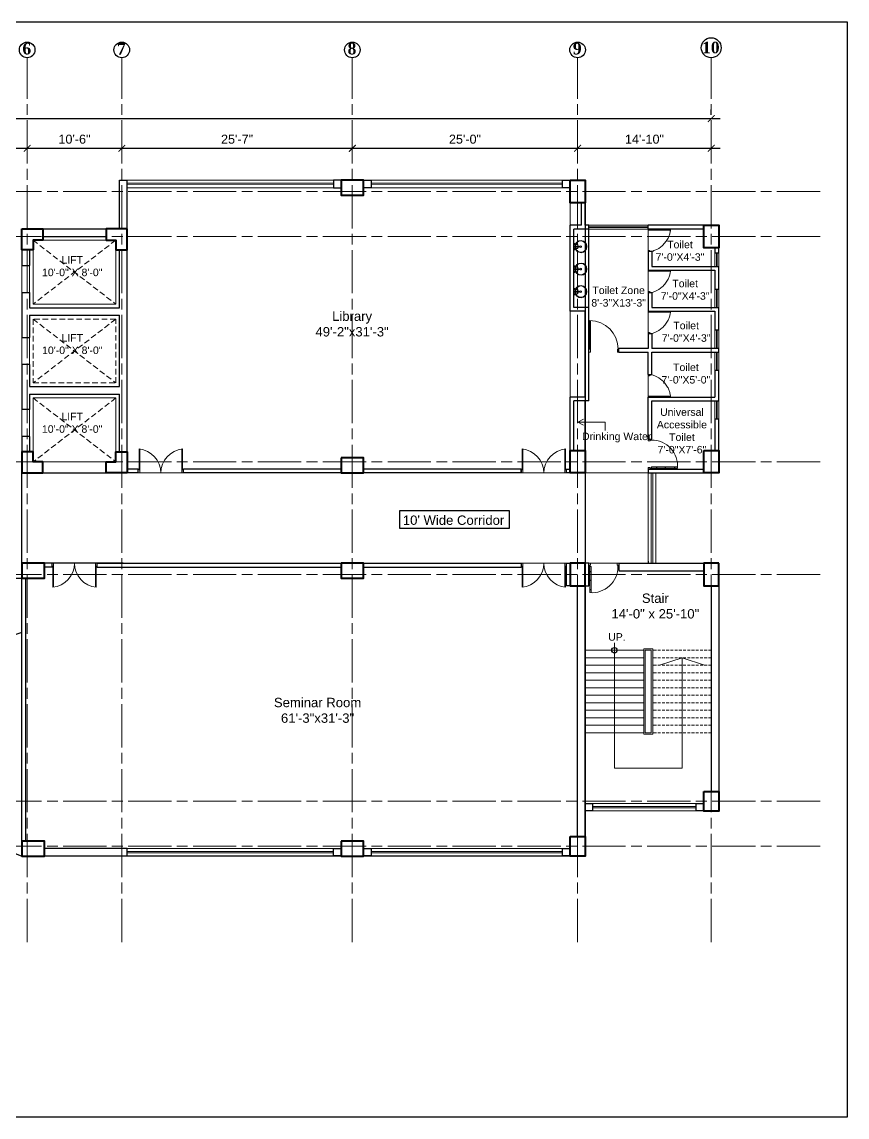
# Model space of a CAD drawing. Header units: inches. Extents: x -12 to 20935469, y -1604 to 24729220.
# Drawn here: x 20932939 to 20934038, y 24714434 to 24715893 of the extents above; entities that cross this region are included whole.
import ezdxf
from ezdxf import colors
from ezdxf.entities.mleader import LeaderData, LeaderLine
from ezdxf.math import Vec2, Vec3

# ---------------------------------------------------------------- set-up
doc = ezdxf.new("R2010")
doc.units = ezdxf.units.IN
doc.header["$LTSCALE"] = 0.03
doc.header["$MEASUREMENT"] = 0
doc.header["$PDMODE"] = 32
doc.header["$PDSIZE"] = 15
doc.linetypes.add('ACAD_ISO08W100', pattern=[36, 24, -3, 6, -3])
doc.linetypes.add('DASHED2', pattern=[0.375, 0.25, -0.125])
for name, color, linetype, lineweight in [('column', 1, 'Continuous', 40), ('Dim Line', 252, 'Continuous', 13), ('Door', 7, 'Continuous', 18), ('Dot', 253, 'Continuous', 0), ('Gas', 21, 'Continuous', 5), ('Glass Line', 252, 'Continuous', 9), ('Grid Line', 252, 'Continuous', 18), ('Hatch', 253, 'Continuous', 15), ('Main Wall', 7, 'Continuous', 30), ('RAIL', 23, 'Continuous', 13), ('STAIR', 46, 'Continuous', 15), ('TOILET FIXTURE', 142, 'Continuous', 5), ('wind.', 150, 'Continuous', 20)]:
    doc.layers.add(name, color=color, linetype=linetype, lineweight=lineweight)
doc.layers.add('FUR', color=251, linetype='Continuous')
doc.layers.add('TEXT', color=7, linetype='Continuous')
doc.styles.add('2', font='swisscl.ttf')
doc.styles.add('RomanS', font='arial.ttf', dxfattribs={"height": 12})
doc.styles.get("Standard").update_dxf_attribs({"font": 'timesbd.ttf'})
doc.dimstyles.new('Aec_Arch_I', dxfattribs={"dimscale": 96, "dimtxt": 12, "dimasz": 0.09375, "dimexe": 0.125, "dimexo": 0.125, "dimgap": 0.0625, "dimtad": 1, "dimdec": 0, "dimzin": 3, "dimdsep": 46, "dimlunit": 4, "dimtxsty": 'RomanS', "dimblk1": 'ARCHTICK', "dimblk2": 'ARCHTICK', "dimsah": 1, "dimcen": 0.09375, "dimdle": 0.125, "dimadec": 0, "dimazin": 0, "dimtfac": 0.75, "dimtdec": 0, "dimtmove": 2, "dimatfit": 3, "dimldrblk": 'ARCHTICK', "dimfxl": 1, "dimfrac": 1, "dimtolj": 1, "dimtzin": 0, "dimarcsym": 0})

# ---------------------------------------------------------------- blocks, each defined once
blk = doc.blocks.new('_ArchTick')
at = {"color": 0, "linetype": 'ByBlock', "lineweight": 35, "const_width": 0.15}
blk.add_lwpolyline([(-0.5, -0.5), (0.5, 0.5)], dxfattribs=at)
blk = doc.blocks.new('*D21')
at = {"layer": 'Defpoints', "color": 0, "transparency": 16777216}
for p in [(20831844.3, 24724578.2), (20832040.8, 24724578.2), (20832040.8, 24724578.2)]:
    blk.add_point(p, dxfattribs=at)
at = {"layer": 'Dim Line', "color": 0, "lineweight": -2, "transparency": 16777216}
for p, q in [((20831832.3, 24724578.2), (20832052.8, 24724578.2)), ((20831844.3, 24724566.2), (20831844.3, 24724566.2)), ((20832040.8, 24724566.2), (20832040.8, 24724566.2))]:
    blk.add_line(p, q, dxfattribs=at)
at = {"layer": 'Dim Line', "color": 0, "lineweight": -2, "transparency": 16777216, "xscale": 9, "yscale": 9, "zscale": 9, "rotation": 180}
blk.add_blockref('_ArchTick', (20831844.3, 24724578.2), dxfattribs=at)
at = {"layer": 'Dim Line', "color": 0, "lineweight": -2, "transparency": 16777216, "xscale": 9, "yscale": 9, "zscale": 9}
blk.add_blockref('_ArchTick', (20832040.8, 24724578.2), dxfattribs=at)
at = {"layer": 'Dim Line', "color": 0, "transparency": 16777216, "insert": (20831942.5, 24724590.3), "char_height": 12, "attachment_point": 5, "style": 'RomanS'}
blk.add_mtext('\\A1;16\'-5"', dxfattribs=at)
blk = doc.blocks.new('*D22')
at = {"layer": 'Defpoints', "color": 0, "transparency": 16777216}
for p in [(20832040.8, 24724578.2), (20832166.8, 24724578.2), (20832166.8, 24724578.2)]:
    blk.add_point(p, dxfattribs=at)
at = {"layer": 'Dim Line', "color": 0, "lineweight": -2, "transparency": 16777216}
for p, q in [((20832028.8, 24724578.2), (20832178.8, 24724578.2)), ((20832040.8, 24724566.2), (20832040.8, 24724566.2)), ((20832166.8, 24724566.2), (20832166.8, 24724566.2))]:
    blk.add_line(p, q, dxfattribs=at)
at = {"layer": 'Dim Line', "color": 0, "lineweight": -2, "transparency": 16777216, "xscale": 9, "yscale": 9, "zscale": 9, "rotation": 180}
blk.add_blockref('_ArchTick', (20832040.8, 24724578.2), dxfattribs=at)
at = {"layer": 'Dim Line', "color": 0, "lineweight": -2, "transparency": 16777216, "xscale": 9, "yscale": 9, "zscale": 9}
blk.add_blockref('_ArchTick', (20832166.8, 24724578.2), dxfattribs=at)
at = {"layer": 'Dim Line', "color": 0, "transparency": 16777216, "insert": (20832103.8, 24724590.3), "char_height": 12, "attachment_point": 5, "style": 'RomanS'}
blk.add_mtext('\\A1;10\'-6"', dxfattribs=at)
blk = doc.blocks.new('*D23')
at = {"layer": 'Defpoints', "color": 0, "transparency": 16777216}
for p in [(20832166.8, 24724578.2), (20832473.8, 24724578.2), (20832473.8, 24724578.2)]:
    blk.add_point(p, dxfattribs=at)
at = {"layer": 'Dim Line', "color": 0, "lineweight": -2, "transparency": 16777216}
for p, q in [((20832154.8, 24724578.2), (20832485.8, 24724578.2)), ((20832166.8, 24724566.2), (20832166.8, 24724566.2)), ((20832473.8, 24724566.2), (20832473.8, 24724566.2))]:
    blk.add_line(p, q, dxfattribs=at)
at = {"layer": 'Dim Line', "color": 0, "lineweight": -2, "transparency": 16777216, "xscale": 9, "yscale": 9, "zscale": 9, "rotation": 180}
blk.add_blockref('_ArchTick', (20832166.8, 24724578.2), dxfattribs=at)
at = {"layer": 'Dim Line', "color": 0, "lineweight": -2, "transparency": 16777216, "xscale": 9, "yscale": 9, "zscale": 9}
blk.add_blockref('_ArchTick', (20832473.8, 24724578.2), dxfattribs=at)
at = {"layer": 'Dim Line', "color": 0, "transparency": 16777216, "insert": (20832320.3, 24724590.3), "char_height": 12, "attachment_point": 5, "style": 'RomanS'}
blk.add_mtext('\\A1;25\'-7"', dxfattribs=at)
blk = doc.blocks.new('*D10')
at = {"layer": 'Defpoints', "color": 0, "transparency": 16777216}
for p in [(20832473.8, 24724578.2), (20832773.8, 24724578.2), (20832773.8, 24724578.2)]:
    blk.add_point(p, dxfattribs=at)
at = {"layer": 'Dim Line', "color": 0, "lineweight": -2, "transparency": 16777216}
blk.add_line((20832461.8, 24724578.2), (20832785.8, 24724578.2), dxfattribs=at)
at = {"layer": 'Dim Line', "color": 0, "lineweight": -2, "transparency": 16777216, "xscale": 9, "yscale": 9, "zscale": 9, "rotation": 180}
blk.add_blockref('_ArchTick', (20832473.8, 24724578.2), dxfattribs=at)
at = {"layer": 'Dim Line', "color": 0, "lineweight": -2, "transparency": 16777216, "xscale": 9, "yscale": 9, "zscale": 9}
blk.add_blockref('_ArchTick', (20832773.8, 24724578.2), dxfattribs=at)
at = {"layer": 'Dim Line', "color": 0, "transparency": 16777216, "insert": (20832623.8, 24724590.3), "char_height": 12, "attachment_point": 5, "style": 'RomanS'}
blk.add_mtext('\\A1;25\'-0"', dxfattribs=at)
blk = doc.blocks.new('*D11')
at = {"layer": 'Defpoints', "color": 0, "transparency": 16777216}
for p in [(20832773.8, 24724578.2), (20832951.8, 24724578.2), (20832951.8, 24724578.2)]:
    blk.add_point(p, dxfattribs=at)
at = {"layer": 'Dim Line', "color": 0, "lineweight": -2, "transparency": 16777216}
for p, q in [((20832761.8, 24724578.2), (20832963.8, 24724578.2)), ((20832951.8, 24724566.2), (20832951.8, 24724566.2))]:
    blk.add_line(p, q, dxfattribs=at)
at = {"layer": 'Dim Line', "color": 0, "lineweight": -2, "transparency": 16777216, "xscale": 9, "yscale": 9, "zscale": 9, "rotation": 180}
blk.add_blockref('_ArchTick', (20832773.8, 24724578.2), dxfattribs=at)
at = {"layer": 'Dim Line', "color": 0, "lineweight": -2, "transparency": 16777216, "xscale": 9, "yscale": 9, "zscale": 9}
blk.add_blockref('_ArchTick', (20832951.8, 24724578.2), dxfattribs=at)
at = {"layer": 'Dim Line', "color": 0, "transparency": 16777216, "insert": (20832862.8, 24724590.3), "char_height": 12, "attachment_point": 5, "style": 'RomanS'}
blk.add_mtext('\\A1;14\'-10"', dxfattribs=at)
blk = doc.blocks.new('*D13')
at = {"layer": 'Defpoints', "color": 0, "transparency": 16777216}
for p in [(20830948.3, 24724610.7), (20832951.8, 24724617.8), (20832951.8, 24724610.7)]:
    blk.add_point(p, dxfattribs=at)
at = {"layer": 'Dim Line', "color": 0, "lineweight": -2, "transparency": 16777216}
for p, q in [((20830948.3, 24724622.7), (20830948.3, 24724629.8)), ((20832951.8, 24724622.7), (20832951.8, 24724629.8)), ((20830936.3, 24724617.8), (20832963.8, 24724617.8))]:
    blk.add_line(p, q, dxfattribs=at)
at = {"layer": 'Dim Line', "color": 0, "lineweight": -2, "transparency": 16777216, "xscale": 9, "yscale": 9, "zscale": 9, "rotation": 180}
blk.add_blockref('_ArchTick', (20830948.3, 24724617.8), dxfattribs=at)
at = {"layer": 'Dim Line', "color": 0, "lineweight": -2, "transparency": 16777216, "xscale": 9, "yscale": 9, "zscale": 9}
blk.add_blockref('_ArchTick', (20832951.8, 24724617.8), dxfattribs=at)
at = {"layer": 'Dim Line', "color": 0, "transparency": 16777216, "insert": (20831950, 24724629.9), "char_height": 12, "attachment_point": 5, "style": 'RomanS'}
blk.add_mtext('\\A1;166\'-11"', dxfattribs=at)
blk = doc.blocks.new('A$C36295410')
at = {"layer": 'Door'}
for p, q in [((1, 4), (1, 32)), ((2, 0), (2, 32)), ((58, 0), (58, 32)), ((59, 4), (59, 32)), ((1, 5), (0, 5)), ((2, 4), (1, 4)), ((58, 4), (59, 4)), ((59, 5), (60, 5)), ((2, 0), (0, 0)), ((58, 0), (60, 0))]:
    blk.add_line(p, q, dxfattribs=at)
for centre, start, end in [((-2.5, -0.3), 0.5906, 83.7783), ((62.5, -0.3), 96.2217, 179.4094)]:
    blk.add_arc(centre, 32.5, start, end, dxfattribs=at)
blk = doc.blocks.new('Door_45')
at = {"layer": 'Door'}
for p, q in [((1.5, 5), (1.5, 44)), ((1.5, 40), (2.2, 40)), ((2.2, 40), (2.2, 39.5)), ((2.2, 39.5), (2.7, 39.5)), ((2.7, 39.5), (2.7, 40)), ((2.7, 40), (3.5, 40)), ((3.5, 44), (3.5, 5)), ((1.5, 25.8), (2.2, 25.8)), ((2.2, 25.8), (2.2, 25.3)), ((2.2, 25.3), (2.7, 25.3)), ((2.7, 25.8), (3.5, 25.8)), ((2.7, 25.3), (2.7, 25.8)), ((0, 0), (0, 5)), ((0, 5), (1.5, 5)), ((1.5, 12.6), (2.2, 12.6)), ((3.5, 5), (1.5, 5)), ((1.5, 5), (1.5, 3)), ((1.5, 3), (2.5, 3)), ((2.2, 12.6), (2.2, 13.1)), ((2.2, 13.1), (2.7, 13.1)), ((2.5, 3), (2.5, 0)), ((2.7, 13.1), (2.7, 12.6)), ((2.7, 12.6), (3.5, 12.6)), ((42.5, 3), (42.5, 0)), ((43.5, 3), (42.5, 3)), ((45, 5), (43.5, 5)), ((43.5, 5), (43.5, 3)), ((45, 0), (45, 5)), ((2.5, 0), (0, 0)), ((42.5, 0), (45, 0))]:
    blk.add_line(p, q, dxfattribs=at)
blk.add_arc((4.7, 5.3), 38.8, 359.6233, 94.6685, dxfattribs=at)
blk = doc.blocks.new('sssss-flat-876')
at = {"layer": 'Door', "linetype": 'Continuous', "ltscale": 3}
blk.add_line((3666.5, 84027.2), (3666.5, 84055.7), dxfattribs=at)
at = {"layer": 'Door', "linetype": 'Continuous', "ltscale": 3, "extrusion": (-7.21527e-09, -3.35624e-18, 1), "elevation": 0}
for points in [[(3666.5, 84057.2), (3666.5, 84055.7), (3668.4, 84055.7), (3668.4, 84056.5), (3670.2, 84056.5), (3670.2, 84057.2)], [(3668.4, 84055.7), (3696.2, 84055.7), (3696.2, 84056.5), (3668.4, 84056.5)]]:
    blk.add_lwpolyline(points, close=True, dxfattribs=at)
at = {"layer": 'Door', "linetype": 'Continuous', "ltscale": 3, "flags": 128}
blk.add_lwpolyline([(3670.2, 84027.2, 0.04096), (3675.5, 84028.9, 0.082496), (3684.9, 84034.8, 0.052187), (3689.7, 84040, 0.043988), (3692.9, 84045, 0.036571), (3694.8, 84049.6, 0.034751), (3695.9, 84054.2, 0.011435), (3696.2, 84055.7)], format="xyb", dxfattribs=at)
at = {"layer": 'Door', "linetype": 'Continuous', "ltscale": 3}
blk.add_lwpolyline([(3666.5, 84027.2), (3666.5, 84028.7), (3668.4, 84028.7), (3668.4, 84027.9), (3670.2, 84027.9), (3670.2, 84027.2)], close=True, dxfattribs=at)
blk = doc.blocks.new('7-flat-72')
at = {"layer": 'Glass Line', "color": 8, "ltscale": 20}
for p, q in [((-64478.7, 376960.5), (-64480.3, 376960.5)), ((-64480.3, 376959.5), (-64480.3, 376960.5)), ((-64480.3, 376959.5), (-64480.3, 376960.5)), ((-64478.7, 376959.5), (-64480.3, 376959.5)), ((-64480.3, 376959.1), (-64480.3, 376959.4)), ((-64478.7, 376959.4), (-64480.3, 376959.4)), ((-64478.7, 376959.1), (-64480.3, 376959.1)), ((-64480.2, 376959.4), (-64480.2, 376959.5)), ((-64480.1, 376959.5), (-64480.1, 376960.5)), ((-64479.9, 376959.5), (-64479.9, 376960.5)), ((-64479.5, 376959.5), (-64479.5, 376960.5)), ((-64479.1, 376959.5), (-64479.1, 376960.5)), ((-64478.9, 376959.5), (-64478.9, 376960.5)), ((-64478.9, 376959.4), (-64478.9, 376959.5)), ((-64478.8, 376959.5), (-64478.8, 376960.5)), ((-64478.7, 376959.5), (-64478.7, 376960.5)), ((-64478.7, 376959.1), (-64478.7, 376959.4)), ((-64475.1, 376959.4), (-64476.9, 376959.4)), ((-64476.9, 376959.1), (-64476.9, 376959.4)), ((-64475.1, 376959.1), (-64476.9, 376959.1)), ((-64476.6, 376959.4), (-64476.6, 376966.6)), ((-64475.5, 376966.6), (-64476.6, 376966.6)), ((-64475.5, 376959.4), (-64475.5, 376966.6)), ((-64475.1, 376959.1), (-64475.1, 376959.4)), ((-64473.3, 376960.5), (-64471.7, 376960.5)), ((-64473.3, 376959.5), (-64473.3, 376960.5)), ((-64473.3, 376959.5), (-64473.3, 376960.5)), ((-64473.3, 376959.5), (-64471.7, 376959.5)), ((-64473.3, 376959.1), (-64473.3, 376959.4)), ((-64473.3, 376959.4), (-64471.7, 376959.4)), ((-64473.3, 376959.1), (-64471.7, 376959.1)), ((-64473.1, 376959.5), (-64473.1, 376960.5)), ((-64473.1, 376959.4), (-64473.1, 376959.5)), ((-64472.9, 376959.5), (-64472.9, 376960.5)), ((-64472.5, 376959.5), (-64472.5, 376960.5)), ((-64472.1, 376959.5), (-64472.1, 376960.5)), ((-64471.9, 376959.5), (-64471.9, 376960.5)), ((-64471.9, 376959.4), (-64471.9, 376959.5)), ((-64471.8, 376959.5), (-64471.8, 376960.5)), ((-64471.7, 376959.5), (-64471.7, 376960.5)), ((-64471.7, 376959.1), (-64471.7, 376959.4))]:
    blk.add_line(p, q, dxfattribs=at)
blk.add_circle((-64476, 376968.4, 0), 1.08, dxfattribs=at)
for radius, start, end in [(8.1, 273.8334, 266.1883), (7.55, 274.115, 265.9068)]:
    blk.add_arc((-64476, 376968.4, 0), radius, start, end, dxfattribs=at)
blk = doc.blocks.new('SFSFSFS-flat-72')
at = {"layer": 'TOILET FIXTURE', "ltscale": 0.2}
blk.add_lwpolyline([(-3918.5, -3608.1), (-3918.5, -3602.7), (-3923.9, -3602.7), (-3923.9, -3608.1)], close=True, dxfattribs=at)
at = {"layer": 'TOILET FIXTURE', "ltscale": 20}
blk.add_blockref('7-flat-72', (60554.8, -380567.2), dxfattribs=at)
blk = doc.blocks.new('$D40')
at = {"layer": 'Door'}
for p, q in [((1, 4), (1, 42)), ((2, 0), (2, 42)), ((1, 5), (0, 5)), ((2, 0), (0, 0)), ((2, 4), (1, 4)), ((39, 4), (38, 4)), ((38, 4), (38, 0)), ((40, 0), (38, 0)), ((40, 5), (39, 5)), ((39, 5), (39, 4))]:
    blk.add_line(p, q, dxfattribs=at)
blk.add_arc((1, 4), 38, 0, 90, dxfattribs=at)
blk = doc.blocks.new('fff')
at = {"layer": 'Grid Line', "color": 252, "linetype": 'ACAD_ISO08W100', "lineweight": 9, "ltscale": 80, "true_color": 0x939598}
for p, q in [((20832040.8, 24723521.1), (20832040.8, 24724698.8)), ((20832166.8, 24723521.1), (20832166.8, 24724698.8)), ((20832473.8, 24723521.1), (20832473.8, 24724698.8)), ((20832773.8, 24723521.1), (20832773.8, 24724698.8)), ((20832951.8, 24723521.1), (20832951.8, 24724698.8)), ((20833096.9, 24724520.6), (20830726.1, 24724520.6)), ((20833096.9, 24724460.6), (20830726.1, 24724460.6)), ((20833096.9, 24724160.7), (20830726.1, 24724160.7)), ((20833096.9, 24724010.7), (20830726.1, 24724010.7)), ((20833096.9, 24723708.7), (20830726.1, 24723708.7)), ((20833096.9, 24723648.8), (20830726.1, 24723648.8))]:
    blk.add_line(p, q, dxfattribs=at)
at = {"layer": 'Dim Line'}
for base, p1, p2, picture, middle in [((20832951.7523, 24724617.8128), (20830948.3088, 24724610.7482), (20832951.7523, 24724610.7482), '*D13', (20831950.0306, 24724629.9397)), ((20832040.7792, 24724578.1666), (20831844.25, 24724578.1666), (20832040.7792, 24724578.1666), '*D21', (20831942.5146, 24724590.2934)), ((20832166.8, 24724578.2), (20832040.8, 24724578.2), (20832166.8, 24724578.2), '*D22', (20832103.8, 24724590.3)), ((20832473.8, 24724578.2), (20832166.8, 24724578.2), (20832473.8, 24724578.2), '*D23', (20832320.3, 24724590.3)), ((20832773.8, 24724578.2), (20832473.8, 24724578.2), (20832773.8, 24724578.2), '*D10', (20832623.8, 24724590.3)), ((20832951.8, 24724578.2), (20832773.8, 24724578.2), (20832951.8, 24724578.2), '*D11', (20832862.8, 24724590.3))]:
    dim = blk.add_linear_dim(base=base, p1=p1, p2=p2, dimstyle='Aec_Arch_I', dxfattribs=at)
    dim.commit()
    dim.dimension.update_dxf_attribs({"geometry": picture, "text_midpoint": middle})

msp = doc.modelspace()

# ---------------------------------------------------------------- linework, layer by layer
for p, q in [((20933693.8, 24715512.4), (20933693.8, 24715616.7)), ((20933866.7, 24715621.7), (20933866.7, 24715621.7)), ((20933688.8, 24715321.8), (20933688.8, 24715387.8)), ((20933777.8, 24715297), (20933772.8, 24715297)), ((20933772.8, 24715174.5), (20933772.8, 24715171.6)), ((20933073.8, 24715171.6), (20932938.8, 24715171.6)), ((20933073.8, 24715171.6), (20933073.8, 24715171.6)), ((20932581.3, 24715151.6), (20932938.8, 24715151.6)), ((20932041.3, 24715141.6), (20932938.8, 24714781.6)), ((20932938.8, 24715079.6), (20932041.3, 24714781.6))]:
    msp.add_line(p, q)
msp.add_lwpolyline([(20933688.8, 24715681.7), (20933688.8, 24714781.6), (20932938.8, 24714781.6), (20932938.8, 24715291.8), (20933078.8, 24715291.8), (20933078.8, 24715675.7)])
msp.add_lwpolyline([(20933441.9, 24715241.9), (20933587.5, 24715241.9), (20933587.5, 24715217.9), (20933441.9, 24715217.9)], close=True)
msp.add_circle((20933727.8, 24715055.8), 3.61)
at = {"layer": 'column', "lineweight": 40, "ltscale": 20}
for points in [[(20933363.8, 24715681.6), (20933363.8, 24715661.6), (20933393.8, 24715661.6), (20933393.8, 24715681.6)], [(20933668.8, 24715681.7), (20933688.8, 24715681.7), (20933688.8, 24715651.7), (20933668.8, 24715651.7)], [(20933846.7, 24715621.7), (20933866.7, 24715621.7), (20933866.7, 24715591.7), (20933846.7, 24715591.7)], [(20933668.8, 24715321.8), (20933688.8, 24715321.8), (20933688.8, 24715291.8), (20933668.8, 24715291.8)], [(20933846.7, 24715321.8), (20933866.7, 24715321.8), (20933866.7, 24715291.8), (20933846.7, 24715291.8)], [(20933363.8, 24715311.8), (20933363.8, 24715291.8), (20933393.8, 24715291.8), (20933393.8, 24715311.8)], [(20932938.8, 24715171.6), (20932938.8, 24715151.6), (20932968.8, 24715151.6), (20932968.8, 24715171.6)], [(20933363.8, 24715171.6), (20933363.8, 24715151.6), (20933393.8, 24715151.6), (20933393.8, 24715171.6)], [(20933688.8, 24715171.6), (20933668.8, 24715171.6), (20933668.8, 24715141.6), (20933688.8, 24715141.6)], [(20933866.8, 24715171.6), (20933846.8, 24715171.6), (20933846.8, 24715141.6), (20933866.8, 24715141.6)], [(20933846.8, 24714867.6), (20933866.8, 24714867.6), (20933866.8, 24714841.6), (20933846.8, 24714841.6)], [(20932938.8, 24714801.6), (20932938.8, 24714781.6), (20932968.8, 24714781.6), (20932968.8, 24714801.6)], [(20933363.8, 24714801.6), (20933363.8, 24714781.6), (20933393.8, 24714781.6), (20933393.8, 24714801.6)], [(20933668.8, 24714807.6), (20933688.8, 24714807.6), (20933688.8, 24714781.6), (20933668.8, 24714781.6)]]:
    msp.add_lwpolyline(points, close=True, dxfattribs=at)
for points in [[(20932938.8, 24715616.8), (20932966.8, 24715616.8), (20932966.8, 24715601.8), (20932953.8, 24715601.8), (20932953.8, 24715588.8), (20932938.8, 24715588.8), (20932938.8, 24715616.8)], [(20933078.8, 24715616.8), (20933050.8, 24715616.8), (20933050.8, 24715601.8), (20933063.8, 24715601.8), (20933063.8, 24715588.8), (20933078.8, 24715588.8), (20933078.8, 24715616.8)], [(20932938.8, 24715291.8), (20932966.8, 24715291.8), (20932966.8, 24715306.8), (20932953.8, 24715306.8), (20932953.8, 24715319.8), (20932938.8, 24715319.8), (20932938.8, 24715291.8)], [(20933078.8, 24715291.8), (20933050.8, 24715291.8), (20933050.8, 24715306.8), (20933063.8, 24715306.8), (20933063.8, 24715319.8), (20933078.8, 24715319.8), (20933078.8, 24715291.8)]]:
    msp.add_lwpolyline(points, dxfattribs=at)
at = {"layer": 'Defpoints'}
msp.add_lwpolyline([(20931598.8, 24715892.5), (20934037.6, 24715892.5), (20934037.6, 24714434), (20931598.8, 24714434)], close=True, dxfattribs=at)
at = {"layer": 'Dot', "linetype": 'DASHED2', "lineweight": 0, "ltscale": 1000}
for points in [[(20932953.7, 24715601.8), (20933063.8, 24715516.8), (20933063.8, 24715601.8), (20932953.7, 24715516.8)], [(20932953.7, 24715496.8), (20933063.8, 24715411.8), (20933063.8, 24715496.8), (20932953.7, 24715411.8)], [(20932953.8, 24715391.8), (20933063.9, 24715306.6), (20933063.9, 24715391.8), (20932953.8, 24715306.6)]]:
    msp.add_lwpolyline(points, dxfattribs=at)
msp.add_lwpolyline([(20932953.7, 24715411.8), (20933063.8, 24715411.8), (20933063.8, 24715496.8), (20932953.7, 24715496.8)], close=True, dxfattribs=at)
at = {"layer": 'Gas', "color": 0, "lineweight": 5}
for points in [[(20932953.7, 24715516.8), (20933063.8, 24715516.8), (20933063.8, 24715601.8), (20932953.7, 24715601.8)], [(20932953.8, 24715306.6), (20933063.9, 24715306.6), (20933063.9, 24715391.8), (20932953.8, 24715391.8)], [(20933766.8, 24715057.8), (20933778.8, 24715057.8), (20933778.8, 24714943.8), (20933766.8, 24714943.8)], [(20933768.8, 24715055.8), (20933776.8, 24715055.8), (20933776.8, 24714945.8), (20933768.8, 24714945.8)]]:
    msp.add_lwpolyline(points, close=True, dxfattribs=at)
at = {"layer": 'Hatch'}
for p, q in [((20933668.8, 24715621.7), (20933668.8, 24715651.6)), ((20932938.8, 24715291.8), (20933772.8, 24715291.8)), ((20933772.8, 24715171.6), (20933073.8, 24715171.6))]:
    msp.add_line(p, q, dxfattribs=at)
at = {"layer": 'Hatch', "lineweight": 5}
msp.add_line((20933668.8, 24715392.8), (20933668.8, 24715507.4), dxfattribs=at)
at = {"layer": 'Main Wall', "lineweight": 30}
for p, q in [((20933078.8, 24715319.8), (20933078.8, 24715681.6)), ((20933363.8, 24715681.7), (20933353.8, 24715681.7)), ((20933353.8, 24715681.7), (20933353.8, 24715671.7)), ((20933353.8, 24715671.7), (20933363.8, 24715671.7)), ((20933658.8, 24715681.7), (20933668.8, 24715681.7)), ((20933658.8, 24715671.7), (20933658.8, 24715681.7)), ((20933668.8, 24715671.7), (20933658.8, 24715671.7)), ((20933683.8, 24715621.7), (20933683.8, 24715651.7)), ((20933688.8, 24715621.7), (20933688.8, 24715651.7)), ((20932966.8, 24715616.8), (20933068.8, 24715616.8)), ((20933668.8, 24715507.4), (20933668.8, 24715621.7)), ((20933683.8, 24715621.7), (20933668.8, 24715621.7)), ((20933673.8, 24715512.4), (20933673.8, 24715616.7)), ((20933693.8, 24715616.7), (20933673.8, 24715616.7)), ((20933693.8, 24715621.7), (20933688.8, 24715621.7)), ((20933693.8, 24715616.7), (20933693.8, 24715621.7)), ((20933846.7, 24715621.7), (20933772.8, 24715621.7)), ((20933772.8, 24715616.7), (20933772.8, 24715621.7)), ((20933846.7, 24715616.7), (20933772.8, 24715616.7)), ((20932966.8, 24715606.8), (20933050.8, 24715606.8)), ((20933777.8, 24715586.7), (20933772.8, 24715586.7)), ((20933777.8, 24715586.7), (20933777.8, 24715567)), ((20933866.7, 24715585), (20933866.7, 24715591.7)), ((20932938.8, 24715568.3), (20932948.8, 24715568.3)), ((20933772.8, 24715562), (20933861.7, 24715562)), ((20933777.8, 24715567), (20933866.7, 24715567)), ((20933866.7, 24715536.4), (20933866.7, 24715567)), ((20932938.8, 24715532.3), (20932948.8, 24715532.3)), ((20933772.8, 24715532), (20933777.8, 24715532)), ((20933777.8, 24715532), (20933777.8, 24715512.4)), ((20932948.8, 24715511.8), (20933068.8, 24715511.8)), ((20933693.8, 24715512.4), (20933673.8, 24715512.4)), ((20933693.8, 24715457.8), (20933693.8, 24715512.4)), ((20933777.8, 24715512.4), (20933866.7, 24715512.4)), ((20933866.7, 24715481.8), (20933866.7, 24715512.4)), ((20932948.8, 24715501.8), (20933068.8, 24715501.8)), ((20933688.8, 24715507.4), (20933668.8, 24715507.4)), ((20933688.8, 24715392.8), (20933688.8, 24715507.4)), ((20933772.8, 24715507.4), (20933861.7, 24715507.4)), ((20933861.7, 24715507.4), (20933861.7, 24715481.8)), ((20933866.7, 24715481.8), (20933861.7, 24715481.8)), ((20932938.8, 24715472.3), (20932948.8, 24715472.3)), ((20933772.8, 24715477.4), (20933777.8, 24715477.4)), ((20933693.8, 24715387.8), (20933693.8, 24715457.8)), ((20933733.8, 24715452.8), (20933733.8, 24715457.8)), ((20933733.8, 24715452.8), (20933772.8, 24715452.8)), ((20933772.8, 24715422.8), (20933772.8, 24715452.8)), ((20933866.7, 24715457.8), (20933777.8, 24715457.8)), ((20933777.8, 24715452.8), (20933866.7, 24715452.8)), ((20933777.8, 24715422.8), (20933777.8, 24715452.8)), ((20933866.7, 24715452.8), (20933866.7, 24715457.8)), ((20932948.8, 24715436.3), (20932938.8, 24715436.3)), ((20933772.8, 24715422.8), (20933777.8, 24715422.8)), ((20933861.7, 24715428.8), (20933866.7, 24715428.8)), ((20933861.7, 24715428.8), (20933861.7, 24715392.8)), ((20933866.7, 24715387.8), (20933866.7, 24715428.8)), ((20932948.8, 24715406.8), (20933068.8, 24715406.8)), ((20932948.8, 24715396.8), (20933068.8, 24715396.8)), ((20933668.8, 24715321.8), (20933668.8, 24715392.8)), ((20933688.8, 24715392.8), (20933668.8, 24715392.8)), ((20933772.8, 24715337), (20933772.8, 24715392.8)), ((20933772.8, 24715392.8), (20933861.7, 24715392.8)), ((20933673.8, 24715321.8), (20933673.8, 24715387.8)), ((20933693.8, 24715387.8), (20933673.8, 24715387.8)), ((20933777.8, 24715337), (20933777.8, 24715387.8)), ((20933777.8, 24715387.8), (20933866.7, 24715387.8)), ((20932948.8, 24715376.3), (20932938.8, 24715376.3)), ((20933861.7, 24715363.8), (20933861.7, 24715321.8)), ((20933861.7, 24715363.8), (20933866.7, 24715363.8)), ((20933866.7, 24715321.8), (20933866.7, 24715363.8)), ((20932948.8, 24715340.3), (20932938.8, 24715340.3)), ((20933772.8, 24715337), (20933777.8, 24715337)), ((20932966.8, 24715291.8), (20933050.8, 24715291.8)), ((20932966.8, 24715291.8), (20933050.8, 24715291.8)), ((20933078.8, 24715296.8), (20933078.8, 24715296.8)), ((20933093.8, 24715296.8), (20933078.8, 24715296.8)), ((20933093.8, 24715291.8), (20933078.8, 24715291.8)), ((20933093.8, 24715291.8), (20933093.8, 24715296.8)), ((20933363.8, 24715296.8), (20933153.8, 24715296.8)), ((20933153.8, 24715291.8), (20933153.8, 24715296.8)), ((20933363.8, 24715291.8), (20933153.8, 24715291.8)), ((20933603.8, 24715296.9), (20933393.8, 24715296.9)), ((20933603.8, 24715291.8), (20933393.8, 24715291.8)), ((20933603.8, 24715296.9), (20933603.8, 24715291.8)), ((20933603.8, 24715291.8), (20933603.8, 24715296.9)), ((20933772.8, 24715297), (20933846.7, 24715297)), ((20933772.8, 24715297), (20933772.8, 24715291.9)), ((20933772.8, 24715291.9), (20933846.7, 24715291.9)), ((20933038.8, 24715166.6), (20933038.8, 24715171.6)), ((20933038.8, 24715171.6), (20933363.8, 24715171.6)), ((20933038.8, 24715166.6), (20933363.8, 24715166.6)), ((20933393.8, 24715171.6), (20933603.8, 24715171.6)), ((20933393.8, 24715166.6), (20933603.8, 24715166.6)), ((20933603.8, 24715171.6), (20933603.8, 24715166.6)), ((20933663.8, 24715171.6), (20933668.8, 24715171.6)), ((20933663.8, 24715141.6), (20933663.8, 24715171.6)), ((20933678.8, 24715171.6), (20933688.8, 24715171.6)), ((20933693.8, 24715171.6), (20933688.8, 24715171.6)), ((20933693.8, 24715141.6), (20933693.8, 24715171.6)), ((20933733.8, 24715171.6), (20933846.8, 24715171.6)), ((20933733.8, 24715171.6), (20933733.8, 24715161.6)), ((20933733.8, 24715161.6), (20933846.8, 24715161.6)), ((20933668.8, 24715141.6), (20933663.8, 24715141.6)), ((20933678.8, 24714807.6), (20933678.8, 24715141.6)), ((20933688.8, 24714807.6), (20933688.8, 24715141.6)), ((20933688.8, 24715141.6), (20933693.8, 24715141.6)), ((20933856.8, 24715141.6), (20933856.8, 24714867.6)), ((20933866.8, 24715141.6), (20933866.8, 24714867.6)), ((20933698.8, 24714851.7), (20933698.8, 24714841.7))]:
    msp.add_line(p, q, dxfattribs=at)
for points in [[(20933068.8, 24715616.8), (20933068.8, 24715681.6), (20933078.8, 24715681.6)], [(20933393.8, 24715681.7), (20933403.8, 24715681.7), (20933403.8, 24715671.7), (20933393.8, 24715671.7)], [(20932938.8, 24715588.8), (20932938.8, 24715568.3)], [(20932948.8, 24715588.8), (20932948.8, 24715568.3)], [(20933068.8, 24715511.8), (20933068.8, 24715588.8)], [(20933772.8, 24715586.7), (20933772.8, 24715562)], [(20933861.7, 24715591.7), (20933861.7, 24715585)], [(20933861.7, 24715585), (20933866.7, 24715585)], [(20933861.7, 24715562), (20933861.7, 24715536.4)], [(20932938.8, 24715532.3), (20932938.8, 24715472.3)], [(20932948.8, 24715532.3), (20932948.8, 24715511.8)], [(20933772.8, 24715532), (20933772.8, 24715507.4)], [(20933861.7, 24715536.4), (20933866.7, 24715536.4)], [(20932948.8, 24715501.8), (20932948.8, 24715472.3)], [(20933068.8, 24715406.8), (20933068.8, 24715501.8)], [(20933772.8, 24715477.4), (20933772.8, 24715457.8)], [(20933777.8, 24715477.4), (20933777.8, 24715457.8)], [(20933772.8, 24715457.8), (20933733.8, 24715457.8)], [(20932938.8, 24715436.3), (20932938.8, 24715376.3)], [(20932948.8, 24715436.3), (20932948.8, 24715406.8)], [(20932948.8, 24715396.8), (20932948.8, 24715376.3)], [(20933068.8, 24715319.8), (20933068.8, 24715396.8)], [(20932938.8, 24715340.3), (20932938.8, 24715319.8), (20932938.8, 24715319.8)], [(20932948.8, 24715340.3), (20932948.8, 24715319.8)], [(20932978.8, 24715171.6), (20932978.8, 24715166.6), (20932968.8, 24715166.6)], [(20932978.8, 24715171.6), (20932968.8, 24715171.6)], [(20933288.3, 24715171.6), (20933323.3, 24715171.6)], [(20933288.3, 24715166.6), (20933323.3, 24715166.6)], [(20932943.8, 24715151.6), (20932943.8, 24714801.6)], [(20933698.8, 24714841.7), (20933688.8, 24714841.7), (20933688.8, 24714851.7), (20933698.8, 24714851.7)], [(20933846.7, 24714841.7), (20933836.7, 24714841.7), (20933836.7, 24714851.7), (20933846.7, 24714851.7)], [(20933078.8, 24714781.6), (20933078.8, 24714791.6), (20932968.8, 24714791.6)], [(20933078.8, 24714781.6), (20932968.8, 24714781.6)], [(20933363.8, 24714781.8), (20933353.8, 24714781.8), (20933353.8, 24714791.8), (20933363.8, 24714791.8)], [(20933393.8, 24714791.8), (20933403.8, 24714791.8), (20933403.8, 24714781.8), (20933393.8, 24714781.8)], [(20933668.8, 24714781.8), (20933658.8, 24714781.8), (20933658.8, 24714791.8), (20933668.8, 24714791.8)]]:
    msp.add_lwpolyline(points, dxfattribs=at)
at = {"layer": 'Main Wall', "lineweight": 13}
for points in [[(20932938.8, 24715532.3), (20932948.8, 24715532.3), (20932948.8, 24715568.3), (20932938.8, 24715568.3)], [(20932938.8, 24715436.3), (20932948.8, 24715436.3), (20932948.8, 24715472.3), (20932938.8, 24715472.3)], [(20932938.8, 24715340.3), (20932948.8, 24715340.3), (20932948.8, 24715376.3), (20932938.8, 24715376.3)]]:
    msp.add_lwpolyline(points, close=True, dxfattribs=at)
at = {"layer": 'Main Wall', "lineweight": 30}
msp.add_lwpolyline([(20933663.8, 24715296.8), (20933668.8, 24715296.8), (20933668.8, 24715291.8), (20933663.8, 24715291.8)], close=True, dxfattribs=at)
at = {"layer": 'RAIL', "lineweight": 9}
for p, q in [((20933727.8, 24715065.5), (20933727.8, 24714898.8)), ((20933787.8, 24715035.8), (20933817.8, 24715045.8)), ((20933817.8, 24714898.8), (20933817.8, 24715045.8)), ((20933817.8, 24715045.8), (20933847.8, 24715035.8)), ((20933688.8, 24715035.8), (20933766.8, 24715035.8)), ((20933727.8, 24714898.8), (20933817.8, 24714898.8))]:
    msp.add_line(p, q, dxfattribs=at)
at = {"layer": 'STAIR', "color": 253, "lineweight": 5}
for p, q in [((20933679.2, 24715359.5), (20933686.5, 24715363.5)), ((20933679.2, 24715359.5), (20933715.4, 24715359.5)), ((20933679.2, 24715359.5), (20933686.5, 24715355.5)), ((20933715.4, 24715359.5), (20933715.4, 24715348.3))]:
    msp.add_line(p, q, dxfattribs=at)
at = {"layer": 'STAIR', "color": 32, "lineweight": 5}
for p, q in [((20933766.8, 24715055.8), (20933688.8, 24715055.8)), ((20933766.8, 24715045.8), (20933688.8, 24715045.8)), ((20933748.8, 24715035.8), (20933688.8, 24715035.8)), ((20933766.8, 24715025.8), (20933688.8, 24715025.8)), ((20933766.8, 24715015.8), (20933688.8, 24715015.8)), ((20933766.8, 24715005.8), (20933688.8, 24715005.8)), ((20933766.8, 24714995.8), (20933688.8, 24714995.8)), ((20933766.8, 24714985.8), (20933688.8, 24714985.8)), ((20933766.8, 24714975.8), (20933688.8, 24714975.8)), ((20933766.8, 24714965.8), (20933688.8, 24714965.8)), ((20933766.8, 24714955.8), (20933688.8, 24714955.8)), ((20933766.8, 24714945.8), (20933688.8, 24714945.8))]:
    msp.add_line(p, q, dxfattribs=at)
at = {"layer": 'STAIR', "color": 32, "linetype": 'DASHED2', "lineweight": 5, "ltscale": 500}
for p, q in [((20933856.8, 24715055.8), (20933778.8, 24715055.8)), ((20933856.8, 24715045.8), (20933778.8, 24715045.8)), ((20933856.8, 24715035.8), (20933778.8, 24715035.8)), ((20933856.8, 24715025.8), (20933778.8, 24715025.8)), ((20933856.8, 24715015.8), (20933778.8, 24715015.8)), ((20933856.8, 24715005.8), (20933778.8, 24715005.8)), ((20933856.8, 24714995.8), (20933778.8, 24714995.8)), ((20933856.8, 24714985.8), (20933778.8, 24714985.8)), ((20933856.8, 24714975.8), (20933778.8, 24714975.8)), ((20933856.8, 24714965.8), (20933778.8, 24714965.8)), ((20933856.8, 24714955.8), (20933778.8, 24714955.8)), ((20933856.8, 24714945.8), (20933778.8, 24714945.8))]:
    msp.add_line(p, q, dxfattribs=at)
at = {"layer": 'TEXT'}
for centre, radius in [((20932945.8, 24715855.3), 10.4), ((20933071.8, 24715855.3), 10.4), ((20933378.8, 24715855.3), 10.4), ((20933678.8, 24715855.3), 10.4), ((20933856.7, 24715858.1), 13.3)]:
    msp.add_circle(centre, radius, dxfattribs=at)
at = {"layer": 'wind.', "lineweight": 5}
for p, q in [((20933353.8, 24715681.7), (20933078.8, 24715681.7)), ((20933078.8, 24715677.7), (20933353.8, 24715677.8)), ((20933078.8, 24715675.7), (20933353.8, 24715675.8)), ((20933353.8, 24715671.7), (20933078.8, 24715671.7)), ((20933403.8, 24715681.7), (20933658.8, 24715681.7)), ((20933403.8, 24715677.7), (20933658.8, 24715677.8)), ((20933403.8, 24715675.7), (20933658.8, 24715675.8)), ((20933403.8, 24715671.7), (20933658.8, 24715671.7)), ((20933772.8, 24715621.7), (20933693.8, 24715621.7)), ((20933772.8, 24715619.7), (20933693.8, 24715619.7)), ((20933772.8, 24715618.7), (20933693.8, 24715618.7)), ((20933772.8, 24715616.7), (20933693.8, 24715616.7)), ((20933861.7, 24715567), (20933861.7, 24715585)), ((20933863.7, 24715567), (20933863.7, 24715585)), ((20933864.7, 24715567), (20933864.7, 24715585)), ((20933866.7, 24715567), (20933866.7, 24715585)), ((20933861.7, 24715512.4), (20933861.7, 24715536.4)), ((20933863.7, 24715512.4), (20933863.7, 24715536.4)), ((20933864.7, 24715512.4), (20933864.7, 24715536.4)), ((20933866.7, 24715512.4), (20933866.7, 24715536.4)), ((20933861.7, 24715457.8), (20933861.7, 24715481.8)), ((20933863.7, 24715457.8), (20933863.7, 24715481.8)), ((20933864.7, 24715457.8), (20933864.7, 24715481.8)), ((20933866.7, 24715457.8), (20933866.7, 24715481.8)), ((20933861.7, 24715428.8), (20933861.7, 24715452.8)), ((20933863.7, 24715428.8), (20933863.7, 24715452.8)), ((20933864.7, 24715428.8), (20933864.7, 24715452.8)), ((20933866.7, 24715428.8), (20933866.7, 24715452.8)), ((20933861.7, 24715363.8), (20933861.7, 24715387.8)), ((20933863.7, 24715363.8), (20933863.7, 24715387.8)), ((20933864.7, 24715363.8), (20933864.7, 24715387.8)), ((20933866.7, 24715363.8), (20933866.7, 24715387.8)), ((20933772.8, 24715291.8), (20933772.8, 24715174.5)), ((20933772.8, 24715171.6), (20933772.8, 24715291.7)), ((20933776.8, 24715171.6), (20933776.8, 24715291.7)), ((20933778.8, 24715171.6), (20933778.8, 24715291.7)), ((20933782.8, 24715171.6), (20933782.8, 24715291.7)), ((20933836.7, 24714851.7), (20933698.8, 24714851.7)), ((20933836.7, 24714847.7), (20933698.8, 24714847.7)), ((20933836.7, 24714845.7), (20933698.8, 24714845.7)), ((20933836.7, 24714841.7), (20933698.8, 24714841.7)), ((20933078.8, 24714791.8), (20933353.8, 24714791.8)), ((20933078.8, 24714787.8), (20933353.8, 24714787.8)), ((20933078.8, 24714785.8), (20933353.8, 24714785.8)), ((20933078.8, 24714781.8), (20933353.8, 24714781.8)), ((20933403.8, 24714791.8), (20933658.8, 24714791.8)), ((20933403.8, 24714787.8), (20933658.8, 24714787.8)), ((20933403.8, 24714787.8), (20933658.8, 24714787.8)), ((20933403.8, 24714785.8), (20933658.8, 24714785.8)), ((20933403.8, 24714785.8), (20933658.8, 24714785.8)), ((20933403.8, 24714781.8), (20933658.8, 24714781.8))]:
    msp.add_line(p, q, dxfattribs=at)

# ---------------------------------------------------------------- block references
msp.add_blockref('fff', (100905, -8854))
at = {"layer": 'Door', "ltscale": 20}
for p in [(20930106.3, 24631559.5), (20930106.3, 24631504.8), (20930106.3, 24631450.2)]:
    msp.add_blockref('sssss-flat-876', p, dxfattribs=at)
at = {"layer": 'Door'}
msp.add_blockref('$D40', (20933693.8, 24715452.8), dxfattribs=at)
at = {"layer": 'Door', "ltscale": 20, "xscale": -1, "rotation": 180}
msp.add_blockref('sssss-flat-876', (20930106.3, 24799450), dxfattribs=at)
at = {"layer": 'Door', "color": 250, "ltscale": 20, "xscale": -0.8888888888759539, "yscale": 0.8888888888759539, "zscale": 0.8888888888759539}
for p, rotation in [((20933772.8, 24715297), 270), ((20933693.8, 24715171.6), 180)]:
    msp.add_blockref('Door_45', p, dxfattribs=dict(at, rotation=rotation))
at = {"layer": 'FUR'}
for p in [(20933093.8, 24715291.8), (20933603.8, 24715291.8)]:
    msp.add_blockref('A$C36295410', p, dxfattribs=at)
at = {"layer": 'FUR', "xscale": -1, "rotation": 180}
for p in [(20932978.8, 24715171.6), (20933603.8, 24715171.6)]:
    msp.add_blockref('A$C36295410', p, dxfattribs=at)
at = {"layer": 'TOILET FIXTURE', "ltscale": 20, "xscale": -1, "rotation": 270}
for p in [(20937281.9, 24719514.5), (20937281.9, 24719484.5), (20937281.9, 24719454.5)]:
    msp.add_blockref('SFSFSFS-flat-72', p, dxfattribs=at)

# ---------------------------------------------------------------- texts
at = {"layer": 'TEXT', "char_height": 15.44, "width": 227.458, "attachment_point": 8, "rotation": 0}
for s, insert in [('\\A1;6', (20932945.3, 24715849)), ('\\A1;7', (20933071.3, 24715849)), ('\\A1;8', (20933378.3, 24715849)), ('\\A1;9', (20933678.3, 24715849)), ('\\A1;10', (20933856.2, 24715850.5))]:
    msp.add_mtext(s, dxfattribs=dict(at, insert=insert))
at = {"layer": 'TEXT', "color": 30, "lineweight": 5, "ltscale": 20, "attachment_point": 2, "style": '2'}
for s, width, gutter_width, insert, char_height in [('{\\fArial|b0|i0|c0|p34;\\C0;Toilet \\P7\'-0"X4\'-3"}', 104.76, 0.5, (20933815.1, 24715601.1), 10), ('\\pxsm1;{\\fArial|b0|i0|c0|p34;\\C0;LIFT\\P10\'-0" X 8\'-0" }', 235.592, 0.75, (20933005.8, 24715580.6), 10), ('{\\fArial|b0|i0|c0|p34;\\C0;Toilet Zone\\P8\'-3"X13\'-3"}', 104.76, 0.5, (20933733.4, 24715540.1), 10), ('{\\fArial|b0|i0|c0|p34;\\C0;Toilet \\P7\'-0"X4\'-3"}', 104.76, 0.5, (20933822, 24715549.2), 10), ('\\pxsm1;{\\fArial|b0|i0|c0|p34;\\C0;Library\\P49\'-2"x31\'-3"}', 230.765, 0.5, (20933378.5, 24715506.9), 12.476), ('{\\fArial|b0|i0|c0|p34;\\C0;Toilet \\P7\'-0"X4\'-3"}', 104.76, 0.5, (20933823.3, 24715493.2), 10), ('\\pxsm1;{\\fArial|b0|i0|c0|p34;\\C0;LIFT\\P10\'-0" X 8\'-0" }', 235.592, 0.75, (20933005.9, 24715476.9), 10), ('{\\fArial|b0|i0|c0|p34;\\C0;Toilet \\P7\'-0"X5\'-0"}', 104.76, 0.5, (20933823, 24715437.6), 10), ('{\\fArial|b0|i0|c0|p34;\\C0;Universal Accessible Toilet\\P7\'-0"X7\'-6"}', 88.036, 0.35, (20933817.7, 24715377.9), 10), ('\\pxsm1;{\\fArial|b0|i0|c0|p34;\\C0;LIFT\\P10\'-0" X 8\'-0" }', 235.592, 0.75, (20933005.7, 24715372), 10), ('\\pxsm1;{\\fArial|b0|i0|c0|p34;\\C0;Drinking Water }', 88.563, 0.282, (20933730.8, 24715345.6), 10), ("\\pxsm1,qc;{\\fArial|b0|i0|c0|p34;\\C0;10' Wide Corridor}", 227.89, 0.75, (20933513.6, 24715235.2), 12.476), ('\\pxsm1;{\\fArial|b0|i0|c0|p34;\\C0;Stair\\P14\'-0" x 25\'-10"  }', 153.305, 0.282, (20933782.3, 24715131.3), 12.476), ('{\\fArial|b0|i0|c0|p34;\\C0;UP.}', 104.76, 0.5, (20933731.2, 24715078.5), 10), ('\\pxsm1;{\\fArial|b0|i0|c0|p34;\\C0;Seminar Room\\P61\'-3"x31\'-3"}', 230.765, 0.5, (20933332.5, 24714992.4), 12.476)]:
    msp.add_mtext_dynamic_manual_height_columns(s, width=width, gutter_width=gutter_width, heights=[0], dxfattribs=dict(at, insert=insert, char_height=char_height))

# ---------------------------------------------------------------- leaders
at = {"layer": 'TEXT', "lineweight": 5, "ltscale": 20}
ml = msp.add_multileader_mtext('Standard', dxfattribs=at)
ml.set_content('{\\fArial|b0|i0|c0|p34; Fire Duct}', color=256)
ml.set_leader_properties()
ml.build(insert=Vec2(0, 0))
ml.multileader.update_dxf_attribs({"text_right_attachment_type": 6, "dogleg_length": 0.36, "arrow_head_size": 10})
ctx = ml.context
ctx.base_point, ctx.char_height, ctx.arrow_head_size, ctx.landing_gap_size, ctx.plane_origin = Vec3(20932734.1, 24715256.2), 10, 10, 0.09, Vec3(20932711.6, 24715304.1)
ctx.right_attachment = 6
notes = []
notes.append((ctx, [(0, (1, 1, 0), (20932711.6, 24715256.2), (1, 0), 22.5, [(0, [(20932711.6, 24715304.1)], 0, [])])]))
ctx.mtext.insert, ctx.mtext.width, ctx.mtext.defined_height, ctx.mtext.flow_direction = Vec3(20932734.2, 24715261.3), 232.704, 29.8, 5
for ctx, leaders in notes:
    for number, flags, end, landing, length, lines in leaders:
        leader = LeaderData()
        leader.index, (leader.has_last_leader_line, leader.has_dogleg_vector, leader.attachment_direction) = number, flags
        leader.last_leader_point, leader.dogleg_vector, leader.dogleg_length = Vec3(end), Vec3(landing), length
        for number, points, colour, breaks in lines:
            line = LeaderLine()
            line.index, line.vertices, line.color, line.breaks = number, Vec3.list(points), colors.encode_raw_color(colour), breaks
            leader.lines.append(line)
        ctx.leaders.append(leader)

doc.saveas('drawing.dxf')
